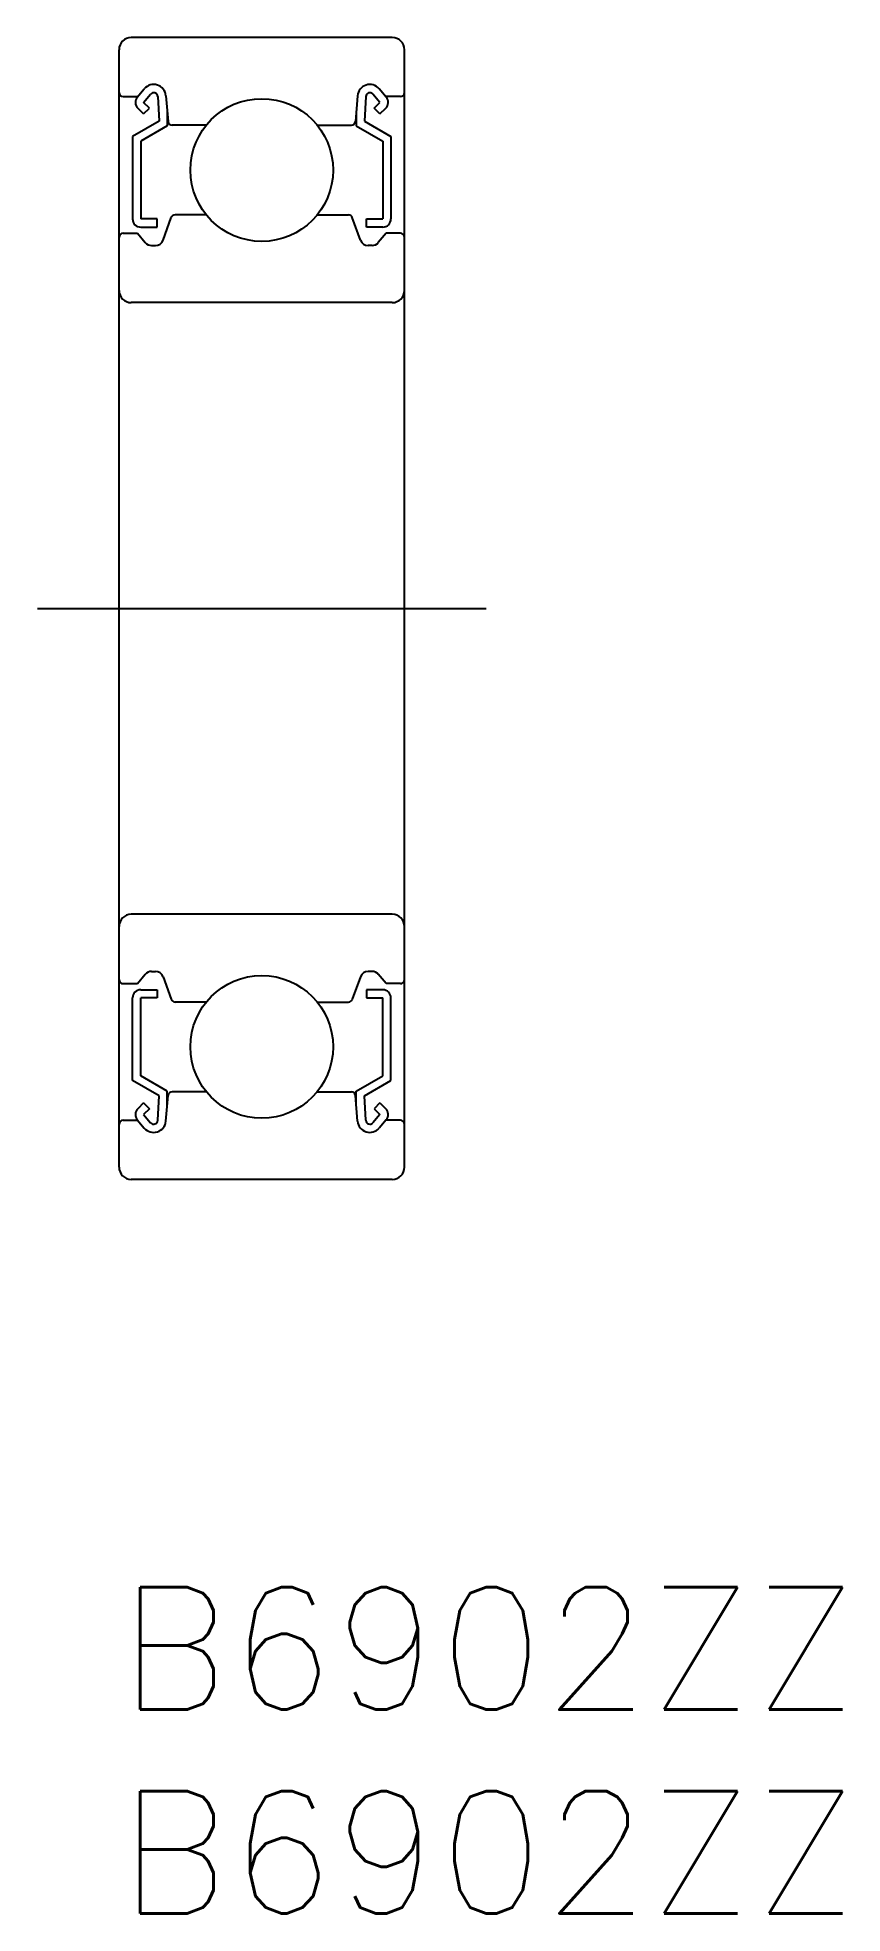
# Model space of a CAD drawing. Extents: x -2 to 17.7, y -8 to 38.
import ezdxf

# ---------------------------------------------------------------- set-up
doc = ezdxf.new("R2010")
doc.units = 0
doc.header["$LTSCALE"] = 0.5
doc.linetypes.add('CENTER', pattern=[50.8, 31.75, -6.35, 6.35, -6.35])
for name, color, linetype in [('MSM_CENTER', 1, 'CENTER'), ('MSM_CONTINUOUS', 7, 'CONTINUOUS'), ('MSM_PART_NUMBER', 7, 'CONTINUOUS')]:
    doc.layers.add(name, color=color, linetype=linetype)
doc.styles.get("Standard").update_dxf_attribs({"font": 'txt.shx', "height": 3, "bigfont": 'bigfont.shx'})

# ---------------------------------------------------------------- blocks, each defined once
blk = doc.blocks.new('*U2')
at = {"layer": 'MSM_PART_NUMBER'}
blk.add_text('B6902ZZ', height=3, dxfattribs=at).set_placement((0, -3))
blk = doc.blocks.new('*U3')
at = {"layer": 'MSM_PART_NUMBER'}
blk.add_text('B6902ZZ', height=3, dxfattribs=at).set_placement((0, -8))

msp = doc.modelspace()

# ---------------------------------------------------------------- linework, layer by layer
at = {"layer": 'MSM_CENTER'}
msp.add_line((-2, 24), (9, 24), dxfattribs=at)
at = {"layer": 'MSM_CONTINUOUS'}
for p, q in [((6.7, 38), (0.3, 38)), ((0, 10.3), (0, 37.7)), ((7, 10.3), (7, 37.7)), ((0.1, 36.55), (0.46, 36.55)), ((0.448, 36.536), (0.619, 36.741)), ((0.602, 36.408), (0.772, 36.61)), ((0.743, 36.267), (0.602, 36.408)), ((0.948, 36.551), (0.981, 35.951)), ((1.148, 36.574), (1.203, 35.941)), ((5.852, 36.574), (5.797, 35.941)), ((6.052, 36.551), (6.019, 35.951)), ((6.398, 36.408), (6.228, 36.61)), ((6.257, 36.267), (6.398, 36.408)), ((6.552, 36.536), (6.381, 36.741)), ((6.9, 36.55), (6.54, 36.55)), ((0.981, 35.951), (0.331, 35.575)), ((0.602, 36.125), (0.46, 36.267)), ((0.602, 36.125), (0.743, 36.267)), ((1.181, 36.196), (1.181, 35.835)), ((5.819, 36.196), (5.819, 35.835)), ((6.019, 35.951), (6.669, 35.575)), ((6.398, 36.125), (6.257, 36.267)), ((6.398, 36.125), (6.54, 36.267)), ((0.331, 35.575), (0.331, 33.55)), ((1.181, 35.835), (0.531, 35.46)), ((0.531, 35.46), (0.531, 33.55)), ((2.139, 35.85), (1.303, 35.85)), ((4.861, 35.85), (5.697, 35.85)), ((5.819, 35.835), (6.469, 35.46)), ((6.469, 35.46), (6.469, 33.55)), ((6.669, 35.575), (6.669, 33.55)), ((1.079, 33.032), (1.28, 33.584)), ((2.139, 33.65), (1.374, 33.65)), ((4.861, 33.65), (5.626, 33.65)), ((5.921, 33.032), (5.72, 33.584)), ((0.1, 33.2), (0.45, 33.2)), ((0.45, 33.2), (0.642, 32.971)), ((0.931, 33.55), (0.531, 33.55)), ((0.531, 33.35), (0.931, 33.35)), ((0.931, 33.35), (0.931, 33.55)), ((6.069, 33.55), (6.469, 33.55)), ((6.069, 33.35), (6.069, 33.55)), ((6.469, 33.35), (6.069, 33.35)), ((6.55, 33.2), (6.358, 32.971)), ((6.9, 33.2), (6.55, 33.2)), ((0.795, 32.9), (0.891, 32.9)), ((6.205, 32.9), (6.109, 32.9)), ((6.7, 31.5), (0.3, 31.5)), ((6.7, 16.5), (0.3, 16.5)), ((0.1, 14.8), (0.45, 14.8)), ((0.45, 14.8), (0.642, 15.029)), ((0.795, 15.1), (0.891, 15.1)), ((1.079, 14.968), (1.28, 14.416)), ((5.921, 14.968), (5.72, 14.416)), ((6.205, 15.1), (6.109, 15.1)), ((6.55, 14.8), (6.358, 15.029)), ((6.9, 14.8), (6.55, 14.8)), ((0.331, 12.425), (0.331, 14.45)), ((0.531, 14.65), (0.931, 14.65)), ((0.531, 12.54), (0.531, 14.45)), ((0.931, 14.45), (0.531, 14.45)), ((0.931, 14.65), (0.931, 14.45)), ((2.139, 14.35), (1.374, 14.35)), ((4.861, 14.35), (5.626, 14.35)), ((6.469, 14.65), (6.069, 14.65)), ((6.069, 14.65), (6.069, 14.45)), ((6.069, 14.45), (6.469, 14.45)), ((6.469, 12.54), (6.469, 14.45)), ((6.669, 12.425), (6.669, 14.45)), ((0.981, 12.049), (0.331, 12.425)), ((1.181, 12.165), (0.531, 12.54)), ((5.819, 12.165), (6.469, 12.54)), ((6.019, 12.049), (6.669, 12.425)), ((0.948, 11.449), (0.981, 12.049)), ((1.148, 11.426), (1.203, 12.059)), ((1.181, 11.804), (1.181, 12.165)), ((2.139, 12.15), (1.303, 12.15)), ((4.861, 12.15), (5.697, 12.15)), ((5.852, 11.426), (5.797, 12.059)), ((5.819, 11.804), (5.819, 12.165)), ((6.052, 11.449), (6.019, 12.049)), ((0.602, 11.875), (0.46, 11.733)), ((0.602, 11.875), (0.743, 11.733)), ((0.743, 11.733), (0.602, 11.592)), ((0.602, 11.592), (0.772, 11.39)), ((6.398, 11.592), (6.228, 11.39)), ((6.398, 11.875), (6.257, 11.733)), ((6.257, 11.733), (6.398, 11.592)), ((6.398, 11.875), (6.54, 11.733)), ((0.1, 11.45), (0.46, 11.45)), ((0.448, 11.464), (0.619, 11.259)), ((6.552, 11.464), (6.381, 11.259)), ((6.9, 11.45), (6.54, 11.45)), ((6.7, 10), (0.3, 10))]:
    msp.add_line(p, q, dxfattribs=at)
for centre in [(3.5, 34.75), (3.5, 13.25)]:
    msp.add_circle(centre, 1.75, dxfattribs=at)
for centre, radius, start, end in [((0.3, 37.7), 0.3, 90, 180), ((6.7, 37.7), 0.3, 0, 90), ((0.849, 36.548), 0.3, 4.9347, 140.1364), ((6.151, 36.548), 0.3, 39.8636, 175.0653), ((0.1, 36.65), 0.1, 180, 270), ((0.602, 36.408), 0.2, 140.1364, 224.998), ((0.849, 36.546), 0.1, 3.1017, 139.9503), ((6.151, 36.546), 0.1, 40.0497, 176.8983), ((6.398, 36.408), 0.2, 315.002, 39.8636), ((6.9, 36.65), 0.1, 270, 0), ((1.303, 35.95), 0.1, 184.9347, 270), ((5.697, 35.95), 0.1, 270, 355.0653), ((1.374, 33.55), 0.1, 90, 159.9926), ((5.626, 33.55), 0.1, 20.0074, 90), ((0.1, 33.1), 0.1, 90, 180), ((0.531, 33.55), 0.2, 180, 270), ((6.469, 33.55), 0.2, 270, 0), ((6.9, 33.1), 0.1, 0, 90), ((0.795, 33.1), 0.2, 219.9772, 270), ((0.891, 33.1), 0.2, 270, 339.9926), ((6.109, 33.1), 0.2, 200.0074, 270), ((6.205, 33.1), 0.2, 270, 320.0228), ((0.3, 31.8), 0.3, 180, 270), ((6.7, 31.8), 0.3, 270, 0), ((0.3, 16.2), 0.3, 90, 180), ((6.7, 16.2), 0.3, 0, 90), ((0.1, 14.9), 0.1, 180, 270), ((0.795, 14.9), 0.2, 90, 140.0228), ((0.891, 14.9), 0.2, 20.0074, 90), ((6.109, 14.9), 0.2, 90, 159.9926), ((6.205, 14.9), 0.2, 39.9772, 90), ((6.9, 14.9), 0.1, 270, 0), ((0.531, 14.45), 0.2, 90, 180), ((1.374, 14.45), 0.1, 200.0074, 270), ((5.626, 14.45), 0.1, 270, 339.9926), ((6.469, 14.45), 0.2, 0, 90), ((1.303, 12.05), 0.1, 90, 175.0653), ((5.697, 12.05), 0.1, 4.9347, 90), ((0.602, 11.592), 0.2, 135.002, 219.8636), ((6.398, 11.592), 0.2, 320.1364, 44.998), ((0.1, 11.35), 0.1, 90, 180), ((0.849, 11.452), 0.3, 219.8636, 355.0653), ((0.849, 11.454), 0.1, 220.0497, 356.8983), ((6.151, 11.452), 0.3, 184.9347, 320.1364), ((6.151, 11.454), 0.1, 183.1017, 319.9503), ((6.9, 11.35), 0.1, 0, 90), ((0.3, 10.3), 0.3, 180, 270), ((6.7, 10.3), 0.3, 270, 0)]:
    msp.add_arc(centre, radius, start, end, dxfattribs=at)

# ---------------------------------------------------------------- block references
for name in ['*U2', '*U3']:
    msp.add_blockref(name, (0, 0), dxfattribs=at)

doc.saveas('drawing.dxf')
